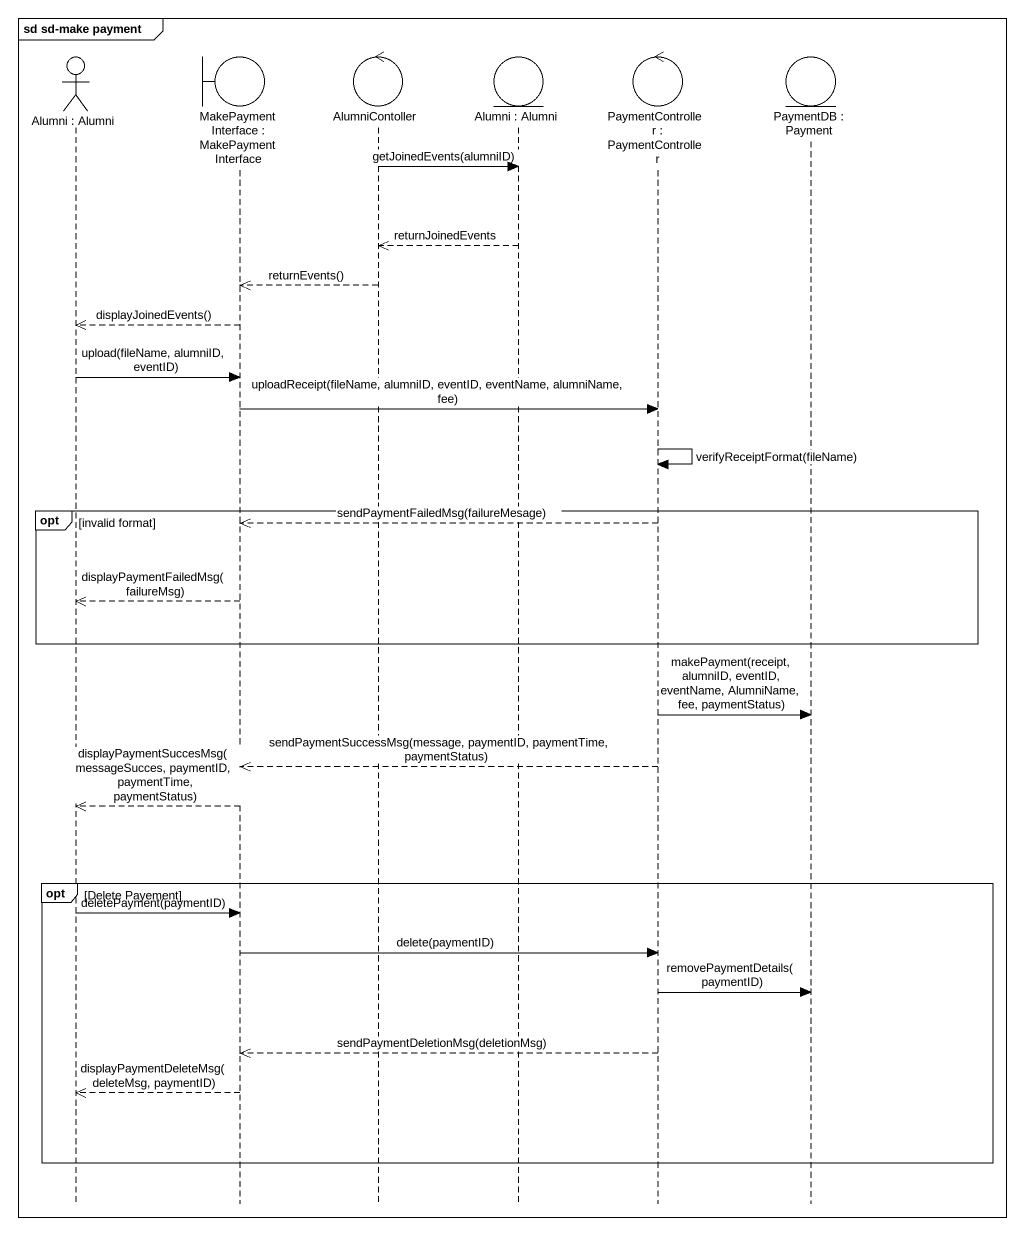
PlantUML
@startuml
mainframe sd sd-make payment
hide footbox
actor "Alumni : Alumni" as Alumni
boundary "MakePaymentInterface : MakePaymentInterface" as MakePaymentInterface
control AlumniContoller
entity "Alumni : Alumni" as Alumni_2
control "PaymentController : PaymentController" as PaymentController
entity "PaymentDB : Payment" as PaymentDB

AlumniContoller -> Alumni_2 : getJoinedEvents(alumniID)
Alumni_2 -->> AlumniContoller : returnJoinedEvents
AlumniContoller -->> MakePaymentInterface : returnEvents()
MakePaymentInterface -->> Alumni : displayJoinedEvents()
Alumni -> MakePaymentInterface : upload(fileName, alumniID, eventID)
MakePaymentInterface -> PaymentController : uploadReceipt(fileName, alumniID, eventID, eventName, alumniName, fee)
PaymentController -> PaymentController : verifyReceiptFormat(fileName)
opt invalid format
  PaymentController -->> MakePaymentInterface : sendPaymentFailedMsg(failureMesage)
  MakePaymentInterface -->> Alumni : displayPaymentFailedMsg(failureMsg)
end
PaymentController -> PaymentDB : makePayment(receipt, alumniID, eventID, eventName, AlumniName, fee, paymentStatus)
PaymentController -->> MakePaymentInterface : sendPaymentSuccessMsg(message, paymentID, paymentTime, paymentStatus)
MakePaymentInterface -->> Alumni : displayPaymentSuccesMsg(messageSucces, paymentID, paymentTime, paymentStatus)
opt Delete Payement
  Alumni -> MakePaymentInterface : deletePayment(paymentID)
  MakePaymentInterface -> PaymentController : delete(paymentID)
  PaymentController -> PaymentDB : removePaymentDetails(paymentID)
  PaymentController -->> MakePaymentInterface : sendPaymentDeletionMsg(deletionMsg)
  MakePaymentInterface -->> Alumni : displayPaymentDeleteMsg(deleteMsg, paymentID)
end
@enduml
